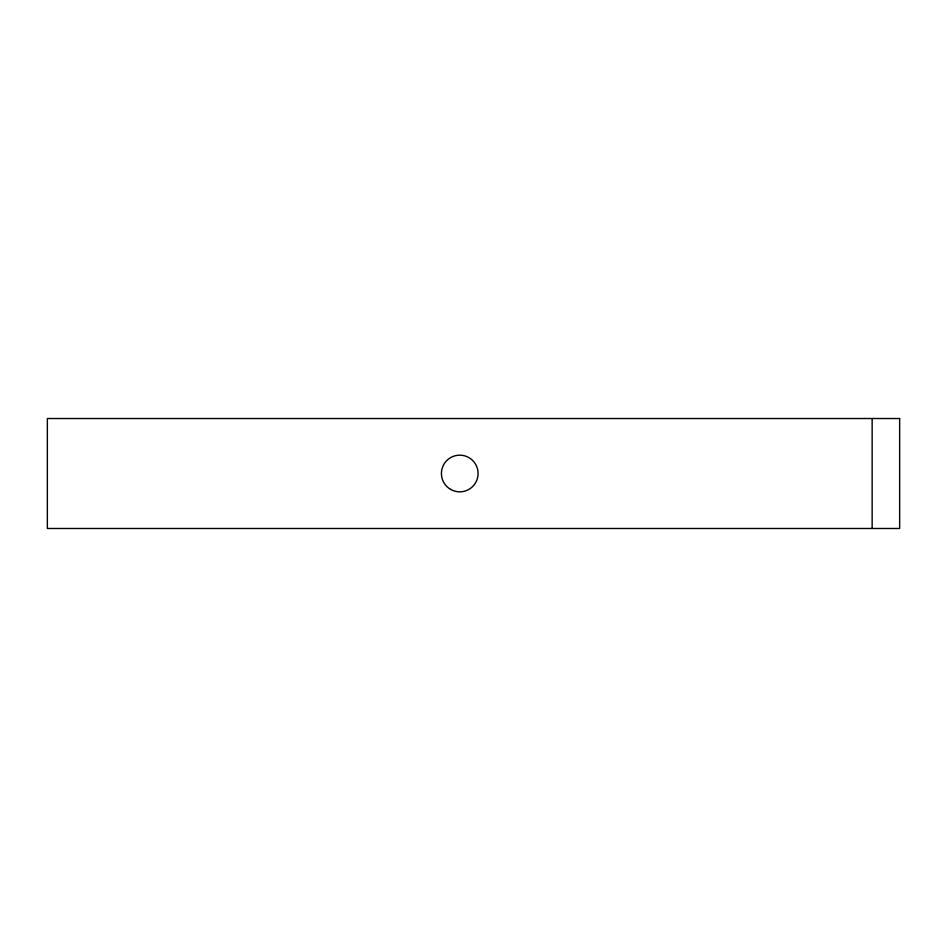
<?xml version="1.0" encoding="UTF-8"?>
<svg xmlns="http://www.w3.org/2000/svg" width="947" height="947" viewBox="0 0 947 947"><rect width="100%" height="100%" fill="white"/><g stroke="black" fill="none" stroke-linecap="round" stroke-linejoin="round"><path stroke-width="1.42" d="M872.151 418.515L872.151 528.485M899.65 418.515L47.35 418.515L47.35 528.485L899.65 528.485L899.65 418.515M450.594 489.374A18.324 18.324 0 0 0 478.081 473.5A18.324 18.324 0 0 0 450.594 457.626A18.324 18.324 0 0 0 450.594 489.374"/></g></svg>
